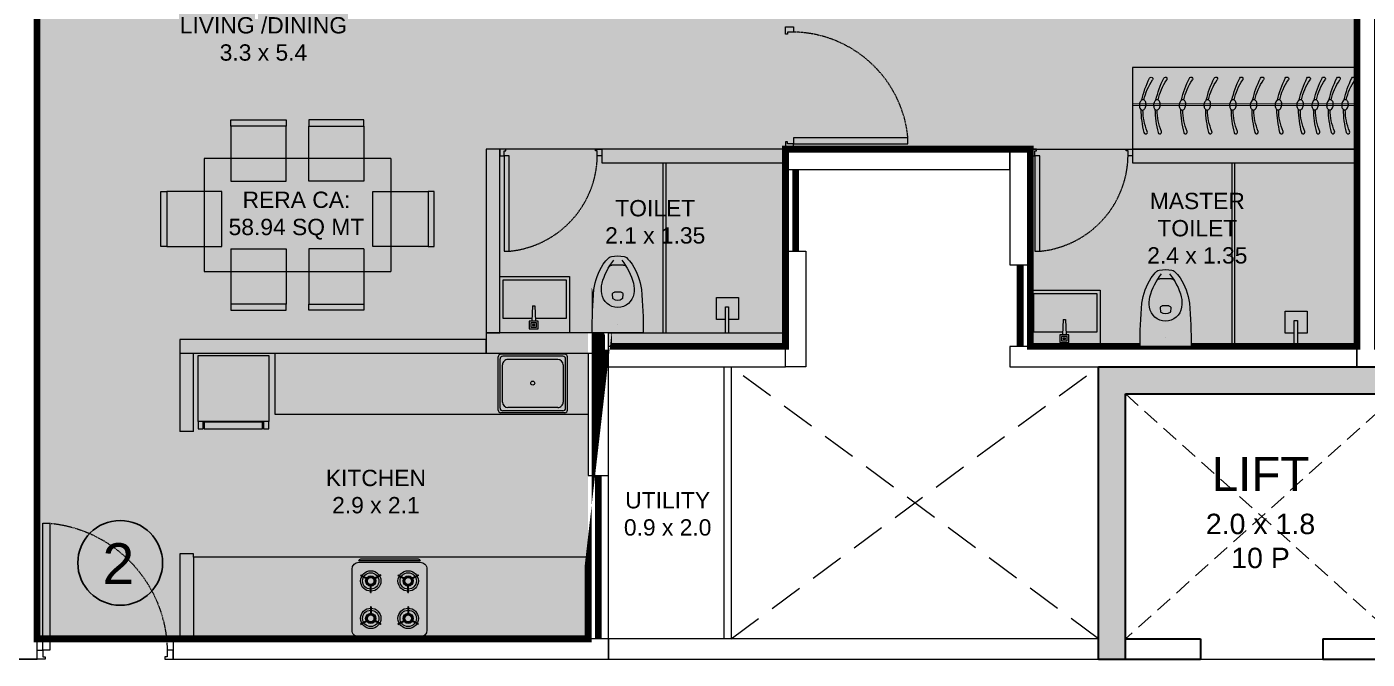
# Model space of a CAD drawing. Header units: inches. Extents: x 27644242 to 29005101, y -955243 to 216979.
# Drawn here: x 28716469 to 28726319, y -346802 to -342152 of the extents above; entities that cross this region are included whole.
import ezdxf

# ---------------------------------------------------------------- set-up
doc = ezdxf.new("R2010")
doc.units = ezdxf.units.IN
doc.header["$MEASUREMENT"] = 0
doc.set_wipeout_variables(frame=1)
for name, pattern in [('DASHED', [0.75, 0.5, -0.25]), ('DASHED2', [0.375, 0.25, -0.125]), ('HIDDEN', [0.375, 0.25, -0.125])]:
    doc.linetypes.add(name, pattern=pattern)
doc.layers.get('Defpoints').update_dxf_attribs({"color": 8})
for name, color, linetype, lineweight in [('AHC-A-COLUMN', 210, 'Continuous', 30), ('AHC-A-DUCT', 14, 'HIDDEN', 5), ('Columns', 1, 'Continuous', 25), ('DOOR', 4, 'Continuous', 0), ('ELEVATION', 40, 'Continuous', 13), ('FURN', 250, 'Continuous', 0), ('WALL', 7, 'Continuous', 20), ('WINDOW', 162, 'Continuous', 13)]:
    doc.layers.add(name, color=color, linetype=linetype, lineweight=lineweight)
doc.layers.add('BHK HATCH', color=8, linetype='Continuous', lineweight=5, transparency=0.85)
doc.layers.add('text', color=7, linetype='Continuous')
doc.styles.add('AMITS', font='arial.ttf')

# ---------------------------------------------------------------- blocks, each defined once
blk = doc.blocks.new('DOOR_750')
at = {"layer": 'DOOR'}
for points in [[(-70, 50), (-32.5, 50), (-32.5, 750), (-70, 750)], [(-750, 50), (-717.5, 50), (-717.5, 12.5), (-705, 12.5), (-705, 0), (-750, 0)], [(0, 50), (-32.5, 50), (-32.5, 12.5), (-45, 12.5), (-45, 0), (0, 0)]]:
    blk.add_lwpolyline(points, close=True, dxfattribs=at)
at = {"layer": 'DOOR', "linetype": 'DASHED', "ltscale": 10}
blk.add_arc((-2.421077079540668, 38.02074629857511), 715.1792562178572, 95.42209849767376, 179.0402507183887, dxfattribs=at)
blk = doc.blocks.new('KITCHEN')
at = {"layer": 'FURN'}
for p, q in [((-135610.396807738, 231798.9129835829, -6.80196420895e-05), (-135610.3967804788, 232190.0503932484, -6.80196420895e-05)), ((-135596.0179137137, 231813.2918504026, -6.80196420895e-05), (-135596.0179134736, 232175.6714994093, -6.80196420895e-05)), ((-135119.8276988504, 232209.4809657279, -6.80196420895e-05), (-135590.9658428584, 232209.4812943557, -6.80196420895e-05)), ((-135134.2065928738, 232195.1020989082, -6.80196420895e-05), (-135576.5869758541, 232195.1024005169, -6.80196420895e-05)), ((-135171.7082867654, 232170.7759577617, -6.80196420895e-05), (-135539.0853230409, 232170.7761889008, -6.80196420895e-05)), ((-135114.7756603756, 231813.2911255263, -6.80196420895e-05), (-135114.7756871345, 232175.6711612883, -6.80196420895e-05)), ((-135100.3967933704, 231798.9122316876, -6.80196420895e-05), (-135100.3967931102, 232190.0500281079, -6.80196420895e-05)), ((-135577.9473870879, 231857.0484814852, -6.80196420895e-05), (-135577.9471982807, 232131.914386686, -6.80196420895e-05)), ((-135132.8464845517, 232131.9140825215, -6.80196420895e-05), (-135132.8466733589, 231857.0481773207, -6.80196420895e-05)), ((-135119.8276991367, 231779.4812940964, -6.80196420895e-05), (-135590.9658431448, 231779.4809659872, -6.80196420895e-05)), ((-135134.2065931401, 231793.8601609361, -6.80196420895e-05), (-135576.5869761204, 231793.8598598058, -6.80196420895e-05)), ((-135171.7085485978, 231818.1863751068, -6.80196420895e-05), (-135539.0855848742, 231818.1866062462, -6.80196420895e-05))]:
    blk.add_line(p, q, dxfattribs=at)
blk.add_circle((-135356.2811818646, 231997.3440837172, -6.80196420895e-05), 14.57318952194355, dxfattribs=at)
for centre, radius, start, end in [((-135590.9658611147, 232190.050374992, -6.80196420895e-05), 19.43091936259141, 89.99994611887881, 179.9999461722396), ((-135576.5869941105, 232175.6714811533, -6.80196420895e-05), 19.43091936377012, 89.99994611887881, 179.9999461722396), ((-135539.0853595535, 232131.9143501736, -6.80196420895e-05), 38.86183872754022, 89.99994611887881, 179.9999461722396), ((-135171.708323278, 232131.914119034, -6.80196420895e-05), 38.86183872636153, 359.9999461722396, 89.99994611887881), ((-135134.2066064977, 232175.6711795446, -6.80196420895e-05), 19.4309193628743, 359.9999461722396, 89.99994611887881), ((-135119.8277124743, 232190.0500463643, -6.80196420895e-05), 19.4309193628743, 359.9999461722396, 89.99994611887881), ((-135590.965861374, 231798.9118853508, -6.80196420895e-05), 19.43091936259141, 180.000053747719, 270.0000538010799), ((-135576.5869943496, 231813.2918686302, -6.80196420895e-05), 19.43091936377012, 180.000053747719, 270.0000538010799), ((-135539.0855483616, 231857.0484449725, -6.80196420895e-05), 38.86183872664441, 179.9999461722396, 269.9999461188789), ((-135171.7085120852, 231857.0482138331, -6.80196420895e-05), 38.86183872636153, 269.9999461188789, 359.9999461722396), ((-135134.2066067369, 231813.2921697604, -6.80196420895e-05), 19.4309193628743, 270.0000538010799, 5.37477190742e-05), ((-135119.8277127335, 231798.91221346, -6.80196420895e-05), 19.4309193628743, 270.0000538010799, 5.37477190742e-05)]:
    blk.add_arc(centre, radius, start, end, dxfattribs=at)
blk = doc.blocks.new('FRDG')
at = {"layer": 'FURN', "color": 8, "lineweight": 0, "extrusion": (3.34319914e-08, -6.874311e-09, 0.9999999999999996), "elevation": 0.0002050832648149}
for points in [[(9345.997612685185, -728.4923106440953), (9346.508078055589, -728.4923104646708), (9346.508077863564, -727.9459958256563), (9345.997612493158, -727.9459960050802)], [(9346.508077863564, -727.9459958256563), (9346.565883324702, -727.9459958053379), (9346.565883338772, -727.9860241683583), (9346.508077877632, -727.9860241886763)], [(9346.513872441215, -727.9916598882814), (9346.565883340749, -727.9916598700003), (9346.565883499825, -728.4442234720767), (9346.513872600286, -728.444223490358)], [(9346.50807804152, -728.4522821016507), (9346.565883502657, -728.4522820813326), (9346.565883516723, -728.4923104443528), (9346.508078055589, -728.4923104646708)]]:
    blk.add_lwpolyline(points, close=True, dxfattribs=at)
blk = doc.blocks.new('hob')
at = {"layer": 'FURN', "extrusion": (2e-16, 7.342489320000001e-08, 0.9999999999999974)}
for p, q in [((-747640.0917034821, 890446.8354195151), (-747612.5579157397, 890399.1455002223)), ((-747635.7615764627, 890449.3354195151), (-747608.2277887221, 890401.6455002222)), ((-747280.1291814615, 890449.3354195151), (-747307.6629692019, 890401.6455002222)), ((-747275.799054442, 890446.8354195151), (-747303.3328421824, 890399.1455002223)), ((-747640.0917034821, 890302.1747929864), (-747612.5579157397, 890349.8647122794)), ((-747635.7615764627, 890299.6747929862), (-747608.2277887221, 890347.3647122792)), ((-747510.4817989618, 890377.0051062517), (-747565.5493744445, 890377.0051062517)), ((-747510.4817989618, 890372.0051062517), (-747565.5493744445, 890372.0051062517)), ((-747405.4089589603, 890377.0051062517), (-747350.3413834795, 890377.0051062517)), ((-747405.4089589603, 890372.0051062517), (-747350.3413834795, 890372.0051062517)), ((-747280.1291814615, 890299.6747929862), (-747307.6629692019, 890347.3647122792)), ((-747275.799054442, 890302.1747929864), (-747303.3328421824, 890349.8647122794)), ((-747640.0917034821, 890171.8354195151), (-747612.5579157397, 890124.1455002223)), ((-747635.7615764627, 890174.3354195151), (-747608.2277887221, 890126.6455002222)), ((-747280.1291814615, 890174.3354195151), (-747307.6629692019, 890126.6455002222)), ((-747275.799054442, 890171.8354195151), (-747303.3328421824, 890124.1455002223)), ((-747640.0917034821, 890027.1747929862), (-747612.5579157397, 890074.8647122794)), ((-747635.7615764627, 890024.6747929864), (-747608.2277887221, 890072.3647122794)), ((-747510.4817989618, 890102.0051062516), (-747565.5493744445, 890102.0051062516)), ((-747510.4817989618, 890097.0051062519), (-747565.5493744445, 890097.0051062519)), ((-747405.4089589603, 890102.0051062498), (-747350.3413834795, 890102.0051062498)), ((-747405.4089589603, 890097.0051062498), (-747350.3413834795, 890097.0051062498)), ((-747280.1291814615, 890024.6747929864), (-747307.6629692019, 890072.3647122794)), ((-747275.799054442, 890027.1747929862), (-747303.3328421824, 890074.8647122794))]:
    blk.add_line(p, q, dxfattribs=at)
at = {"layer": 'FURN', "extrusion": (2e-16, 7.342489320000001e-08, 0.9999999999999974), "elevation": 0.06695608915302599}
for points in [[(-747232.9450263028, 889962.0050052701), (-747682.9450263027, 889962.0050052701, -0.4142135623730929), (-747732.9450263027, 890012.0050052705), (-747732.9450263027, 890462.0050052705, -0.4142135623730951), (-747682.9450263007, 890512.0050052704), (-747232.9450263007, 890512.0050052704, -0.4142135623730971), (-747182.9450263027, 890462.0050052705), (-747182.9450263027, 890012.0050052705, -0.4142135623730951)], [(-747172.9450263007, 890462.0050052705, -0.4142135623730951), (-747157.945026301, 890447.0050052704), (-747157.9450263027, 890027.0050052701, -0.4142135623730951), (-747172.9450263028, 890012.0050052705), (-747172.9450263028, 890027.0050052701)]]:
    blk.add_lwpolyline(points, format="xyb", close=True, dxfattribs=at)
at = {"layer": 'FURN', "extrusion": (2e-16, 7.342489320000001e-08, 0.9999999999999974), "const_width": 20, "elevation": 0.06695608915302599}
for points in [[(-747625.4450263027, 890374.5050052705, 1), (-747565.445026301, 890374.5050052705, 1)], [(-747290.4457316212, 890374.5050052705, 1), (-747350.4457316212, 890374.505005272, 1)], [(-747625.4450263027, 890099.5050052704, -1), (-747565.4450263028, 890099.5050052704, -1)], [(-747290.4457316212, 890099.5050052704, 1), (-747350.4457316212, 890099.5050052704, 1)]]:
    blk.add_lwpolyline(points, format="xyb", close=True, dxfattribs=at)
at = {"layer": 'FURN', "extrusion": (2e-16, 7.342489320000001e-08, 0.9999999999999974)}
for centre, radius in [((-747595.445026301, 890374.5051062476, 0.0653756527670075), 75), ((-747320.4457316212, 890374.5051062497, 0.06537565276706461), 75), ((-747595.445026301, 890374.5051062476, 0.0653756527670075), 60.00000000000001), ((-747595.445026301, 890374.5051062476, 0.0653756527670075), 37.50000000000001), ((-747320.4457316212, 890374.5051062497, 0.06537565276706461), 60.00000000000001), ((-747320.4457316212, 890374.5051062497, 0.06537565276706461), 37.50000000000001), ((-747595.4450263028, 890099.5051062478, 0.0653554609213856), 75), ((-747595.4450263028, 890099.5051062478, 0.0653554609213856), 60.00000000000001), ((-747320.4457316212, 890099.5051062478, 0.0653554609214416), 75), ((-747320.4457316212, 890099.5051062478, 0.0653554609214416), 60.00000000000001), ((-747595.4450263028, 890099.5051062478, 0.0653554609213856), 37.50000000000001), ((-747320.4457316212, 890099.5051062478, 0.0653554609214416), 37.50000000000001)]:
    blk.add_circle(centre, radius, dxfattribs=at)
for centre, start, end in [((-747595.445026301, 890374.5051062476, 0.0653756527670075), 118.3145869005222, 121.6854130804511), ((-747320.4457316212, 890374.5051062497, 0.06537565276706461), 58.3145869195489, 61.68541298337863), ((-747320.445026301, 890374.5051062476, 0.0653756527670636), 58.3145869195489, 61.68541298337863), ((-747595.445026301, 890374.5051062476, 0.0653756527670075), 358.3145869530076, 1.685412940316937), ((-747320.4457316212, 890374.5051062497, 0.06537565276706461), 178.3145869530075, 181.6854129403169), ((-747595.445026301, 890374.5051062476, 0.0653756527670075), 238.3145869195489, 241.6854129833786), ((-747320.4457316212, 890374.5051062497, 0.06537565276706461), 298.3145869005222, 301.6854130804511), ((-747595.4450263028, 890099.5051062478, 0.0653554609213856), 118.3145869005222, 121.6854130804511), ((-747320.4457316212, 890099.5051062478, 0.0653554609214416), 58.3145869195489, 61.68541298337863), ((-747320.445026301, 890099.5051062478, 0.0653554609214416), 58.3145869195489, 61.68541298337863), ((-747595.4450263028, 890099.5051062478, 0.0653554609213856), 358.3145869530076, 1.685412940316937), ((-747320.4457316212, 890099.5051062478, 0.0653554609214416), 178.3145869530075, 181.6854129403169), ((-747595.4450263028, 890099.5051062478, 0.0653554609213856), 238.3145869195489, 241.6854129833786), ((-747320.4457316212, 890099.5051062478, 0.0653554609214416), 298.3145869005222, 301.6854130804511)]:
    blk.add_arc(centre, 85, start, end, dxfattribs=at)
blk = doc.blocks.new('DINING TBALE')
at = {"layer": 'FURN'}
for p, q in [((551.6394374225056, 1664.61049376172, 0.3026115498129918), (551.6394411908695, 1709.61049376172, 0.3026115498129918)), ((551.6394411908695, 1709.61049376172, 0.3026115498129918), (956.6394411908695, 1709.610459846212, 0.3026115498129918)), ((551.6394374225056, 1664.61049376172, 0.3026115498129918), (551.6394411908695, 1709.61049376172, 0.3026115498129918)), ((956.6394411908695, 1709.610459846212, 0.3026115498129918), (956.6394374225056, 1664.610459846212, 0.3026115498129918)), ((1528.277242697193, 1709.61049376172, 0.3026115498129918), (1123.277242697193, 1709.610459846212, 0.3026115498129918)), ((1123.277242697193, 1709.610459846212, 0.3026115498129918), (1123.277246465557, 1664.610459846212, 0.3026115498129918)), ((1528.277246465557, 1664.61049376172, 0.3026115498129918), (1528.277242697193, 1709.61049376172, 0.3026115498129918)), ((1528.277246465557, 1664.61049376172, 0.3026115498129918), (1528.277242697193, 1709.61049376172, 0.3026115498129918)), ((551.6394374225056, 1664.61049376172, 0.3026115498129918), (551.639403506997, 1259.61049376172, 0.3026115498129918)), ((956.6394374225056, 1664.610459846212, 0.3026115498129918), (551.6394374225056, 1664.61049376172, 0.3026115498129918)), ((956.6394374225056, 1664.610459846212, 0.3026115498129918), (551.6394374225056, 1664.61049376172, 0.3026115498129918)), ((956.639403506997, 1259.610459846212, 0.3026115498129918), (956.6394374225056, 1664.610459846212, 0.3026115498129918)), ((1123.277246465557, 1664.610459846212, 0.3026115498129918), (1528.277246465557, 1664.61049376172, 0.3026115498129918)), ((1123.277246465557, 1664.610459846212, 0.3026115498129918), (1528.277246465557, 1664.61049376172, 0.3026115498129918)), ((1123.277280381299, 1259.610459846212, 0.3026115498129918), (1123.277246465557, 1664.610459846212, 0.3026115498129918)), ((1528.277246465557, 1664.61049376172, 0.3026115498129918), (1528.277280381299, 1259.61049376172, 0.3026115498129918)), ((1726.246325909975, 1426.237583625829, 0.3026115498129918), (353.6703579780878, 1426.237698568497, 0.3026115498129918)), ((353.6703579783207, 1426.237583625829, 0.3026115498129918), (353.6704276530072, 594.220360763371, 0.3026115498129918)), ((1726.246325909975, 1426.237583625829, 0.3026115498129918), (1726.246256234939, 594.220245820703, 0.3026115498129918)), ((35.04572732385714, 779.3267953547183, 0.3026115498129918), (35.04576123959851, 1184.326795354718, 0.3026115498129918)), ((35.04576123959851, 1184.326795354718, 0.3026115498129918), (80.0457612395985, 1184.326791586354, 0.3026115498129918)), ((80.0457612395985, 1184.326791586354, 0.3026115498129918), (80.04572732385714, 779.3267915863544, 0.3026115498129918)), ((80.0457612395985, 1184.326791586354, 0.3026115498129918), (80.04572732385714, 779.3267915863544, 0.3026115498129918)), ((485.0457612395985, 1184.326757670846, 0.3026115498129918), (80.0457612395985, 1184.326791586354, 0.3026115498129918)), ((485.0457273238571, 779.3267576708458, 0.3026115498129918), (485.0457612395985, 1184.326757670846, 0.3026115498129918)), ((551.639403506997, 1259.61049376172, 0.3026115498129918), (956.639403506997, 1259.610459846212, 0.3026115498129918)), ((1528.277280381299, 1259.61049376172, 0.3026115498129918), (1123.277280381299, 1259.610459846212, 0.3026115498129918)), ((1594.870922648231, 1184.326757670846, 0.3026115498129918), (1999.870922648231, 1184.326791586354, 0.3026115498129918)), ((1594.870956563973, 779.3267576708458, 0.3026115498129918), (1594.870922648231, 1184.326757670846, 0.3026115498129918)), ((2044.870922648231, 1184.326795354718, 0.3026115498129918), (1999.870922648231, 1184.326791586354, 0.3026115498129918)), ((1999.870922648231, 1184.326791586354, 0.3026115498129918), (1999.870956563973, 779.3267915863544, 0.3026115498129918)), ((1999.870922648231, 1184.326791586354, 0.3026115498129918), (1999.870956563973, 779.3267915863544, 0.3026115498129918)), ((2044.870956563973, 779.3267953547183, 0.3026115498129918), (2044.870922648231, 1184.326795354718, 0.3026115498129918)), ((80.04572732385714, 779.3267915863544, 0.3026115498129918), (35.04572732385714, 779.3267953547183, 0.3026115498129918)), ((80.04572732385714, 779.3267915863544, 0.3026115498129918), (35.04572732385714, 779.3267953547183, 0.3026115498129918)), ((80.04572732385714, 779.3267915863544, 0.3026115498129918), (485.0457273238571, 779.3267576708458, 0.3026115498129918)), ((551.639403506997, 760.8472781460732, 0.3026115498129918), (551.6393695912557, 355.8472781460732, 0.3026115498129918)), ((551.639403506997, 760.8472442303319, 0.3026115498129918), (956.639403506997, 760.8472781460732, 0.3026115498129918)), ((956.639403506997, 760.8472781460732, 0.3026115498129918), (956.6394374225056, 355.8472781460732, 0.3026115498129918)), ((1123.277280381299, 760.8472781460732, 0.3026115498129918), (1123.277246465557, 355.8472781460732, 0.3026115498129918)), ((1528.277280381299, 760.8472442303319, 0.3026115498129918), (1123.277280381299, 760.8472781460732, 0.3026115498129918)), ((1528.277280381299, 760.8472781460732, 0.3026115498129918), (1528.277314296807, 355.8472781460732, 0.3026115498129918)), ((1999.870956563973, 779.3267915863544, 0.3026115498129918), (1594.870956563973, 779.3267576708458, 0.3026115498129918)), ((1999.870956563973, 779.3267915863544, 0.3026115498129918), (2044.870956563973, 779.3267953547183, 0.3026115498129918)), ((1999.870956563973, 779.3267915863544, 0.3026115498129918), (2044.870956563973, 779.3267953547183, 0.3026115498129918)), ((353.6704276530072, 594.220360763371, 0.3026115498129918), (1726.246256234939, 594.220245820703, 0.3026115498129918)), ((956.6393695912557, 355.8472888551187, 0.3026115498129918), (551.6393695912557, 355.8472549393773, 0.3026115498129918)), ((956.6393695912557, 355.8472888551187, 0.3026115498129918), (551.6393695912557, 355.8472549393773, 0.3026115498129918)), ((551.6393695912557, 355.8472549393773, 0.3026115498129918), (551.6393733596196, 310.8472549393773, 0.3026115498129918)), ((551.6393695912557, 355.8472549393773, 0.3026115498129918), (551.6393733596196, 310.8472549393773, 0.3026115498129918)), ((551.6393733596196, 310.8472549393773, 0.3026115498129918), (956.6393733596196, 310.8472888551187, 0.3026115498129918)), ((956.6393733596196, 310.8472888551187, 0.3026115498129918), (956.6393695912557, 355.8472888551187, 0.3026115498129918)), ((1123.277174865943, 310.8472888551187, 0.3026115498129918), (1123.277178634307, 355.8472888551187, 0.3026115498129918)), ((1528.277174865943, 310.8472549393773, 0.3026115498129918), (1123.277174865943, 310.8472888551187, 0.3026115498129918)), ((1123.277178634307, 355.8472888551187, 0.3026115498129918), (1528.277178634307, 355.8472549393773, 0.3026115498129918)), ((1123.277178634307, 355.8472888551187, 0.3026115498129918), (1528.277178634307, 355.8472549393773, 0.3026115498129918)), ((1528.277178634307, 355.8472549393773, 0.3026115498129918), (1528.277174865943, 310.8472549393773, 0.3026115498129918)), ((1528.277178634307, 355.8472549393773, 0.3026115498129918), (1528.277174865943, 310.8472549393773, 0.3026115498129918))]:
    blk.add_line(p, q, dxfattribs=at)
blk = doc.blocks.new('wardrobe')
at = {"layer": 'FURN', "extrusion": (9.3648474e-09, -6.4054214e-09, 1)}
for p, q in [((-179339.9319538271, 670701.1253851951, 0.001654056043776488), (-179339.6911575368, 671301.5740311678, 0.001657899915362488)), ((-179339.6911575368, 671301.5740311678, 0.001657899915362488), (-177689.691295729, 671300.8985882141, 0.001642443591949887)), ((-177689.9321141351, 670700.3947943129, 0.001654057376228178), (-179339.9319538271, 670701.1253851951, 0.001654056043776488))]:
    blk.add_line(p, q, dxfattribs=at)
at = {"layer": 'FURN'}
for p, q in [((-177689.9321141351, 670700.3947943129, 0.001654057376228178), (-177689.691295729, 671300.8985882141, 0.001642443591949887)), ((-177689.8242864239, 670969.2735344528, 0.0033225660894623), (-179338.9360700436, 670969.6928653923, 0.0033225660894623)), ((-177689.8194740967, 670981.2735340862, 0.0033225660894623), (-179338.8915724904, 670981.6928563288, 0.0033225660894623))]:
    blk.add_line(p, q, dxfattribs=at)
at = {"layer": 'FURN', "extrusion": (9.3648474e-09, -6.4054214e-09, 1)}
for points in [[(-179278.6527992443, 671008.697192798, -0.0579524), (-179255.4255184752, 671179.3133524555, -1.08017), (-179230.4970189745, 671170.8268614486, 0.102886), (-179262.4405416033, 671013.3370963088, 0.821198)], [(-179174.1528092542, 671008.6514438248, -0.0579524), (-179150.925528485, 671179.2676034822, -1.08017), (-179125.9970289843, 671170.7811124754, 0.102886), (-179157.9405516131, 671013.2913473354, 0.821198)], [(-178986.1528272715, 671008.5691394588, -0.0579524), (-178962.9255465024, 671179.1852991163, -1.08017), (-178937.9970470017, 671170.6988081096, 0.102886), (-178969.9405696305, 671013.2090429695, 0.821198)], [(-178803.9028447357, 671008.4893523796, -0.0579524), (-178780.6755639666, 671179.1055120371, -1.08017), (-178755.7470644658, 671170.6190210303, 0.102886), (-178787.6905870946, 671013.1292558903, 0.821198)], [(-178615.6528627772, 671008.4069385647, -0.0579524), (-178592.4255820081, 671179.0230982221, -1.08017), (-178567.4970825074, 671170.5366072154, 0.102886), (-178599.4406051363, 671013.0468420754, 0.821198)], [(-178463.4028773655, 671008.3402851622, -0.0579524), (-178440.1755965964, 671178.9564448196, -1.08017), (-178415.2470970957, 671170.4699538128, 0.102886), (-178447.1906197245, 671012.9801886728, 0.821198)], [(-178281.1528948296, 671008.2604980792, -0.0579524), (-178257.9256140605, 671178.8766577367, -1.08017), (-178232.9971145598, 671170.3901667299, 0.102886), (-178264.9406371886, 671012.9004015898, 0.821198)], [(-178121.7866026715, 671008.190729235, -0.0579524), (-178098.5593219024, 671178.8068888925, -1.08017), (-178073.6308224017, 671170.3203978856, 0.102886), (-178105.5743450305, 671012.8306327456, 0.821198)], [(-178011.2023081102, 671008.1423166214, -0.0579524), (-177987.9750273411, 671178.7584762789, -1.08017), (-177963.0465278404, 671170.2719852721, 0.102886), (-177994.9900504692, 671012.7822201321, 0.821198)], [(-177902.4196637843, 671008.0946927542, -0.0579524), (-177879.1923830152, 671178.7108524117, -1.08017), (-177854.2638835145, 671170.2243614048, 0.102886), (-177886.2074061433, 671012.734596265, 0.821198)], [(-177791.8353692193, 671008.0462801406, -0.0579524), (-177768.6080884502, 671178.6624397982, -1.08017), (-177743.6795889495, 671170.1759487913, 0.102886), (-177775.6231115783, 671012.6861836513, 0.821198)]]:
    blk.add_lwpolyline(points, format="xyb", dxfattribs=at)
for points in [[(-179268.3400056766, 671013.8274481322, -0.144333), (-179259.4216683369, 671012.1674988873, -0.107177), (-179250.0418392335, 671004.5162580581, -0.0778182), (-179243.7048838651, 670993.3889121476, -0.06501649999999999), (-179240.179683402, 670978.5018788192, -0.06501649999999999), (-179240.5955590895, 670963.2088134942, -0.0778182), (-179244.5306792353, 670951.0231801585, -0.107177), (-179252.153489063, 670941.6202311226, -0.144333), (-179260.5460488024, 670938.1768151704, -0.144333), (-179269.4644667157, 670939.836756114, -0.107177), (-179278.8442877618, 670947.4879977736, -0.0778182), (-179285.1812028433, 670958.6153478347, -0.06501649999999999), (-179288.7064516507, 670973.5023761822, -0.06501649999999999), (-179288.290527619, 670988.7954464878, -0.0778182), (-179284.35544776, 671000.9810756732, -0.107177), (-179276.7326459896, 671010.384023879, -0.144333)], [(-179163.8400156865, 671013.781699159, -0.144333), (-179154.9216783468, 671012.121749914, -0.107177), (-179145.5418492434, 671004.4705090848, -0.0778182), (-179139.204893875, 670993.3431631743, -0.06501649999999999), (-179135.6796934118, 670978.456129846, -0.06501649999999999), (-179136.0955690993, 670963.1630645209, -0.0778182), (-179140.0306892452, 670950.9774311851, -0.107177), (-179147.6534990729, 670941.5744821493, -0.144333), (-179156.0460588122, 670938.1310661972, -0.144333), (-179164.9644767256, 670939.7910071409, -0.107177), (-179174.3442977717, 670947.4422488002, -0.0778182), (-179180.6812128532, 670958.5695988614, -0.06501649999999999), (-179184.2064616605, 670973.4566272089, -0.06501649999999999), (-179183.7905376289, 670988.7496975148, -0.0778182), (-179179.8554577699, 671000.9353266999, -0.107177), (-179172.2326559995, 671010.3382749057, -0.144333)], [(-178975.8400337039, 671013.6993947931, -0.144333), (-178966.9216963642, 671012.0394455481, -0.107177), (-178957.5418672607, 671004.3882047187, -0.0778182), (-178951.2049118923, 670993.2608588083, -0.06501649999999999), (-178947.6797114292, 670978.3738254801, -0.06501649999999999), (-178948.0955871167, 670963.080760155, -0.0778182), (-178952.0307072625, 670950.8951268193, -0.107177), (-178959.6535170902, 670941.4921777834, -0.144333), (-178968.0460768296, 670938.0487618314, -0.144333), (-178976.9644947429, 670939.708702775, -0.107177), (-178986.344315789, 670947.3599444343, -0.0778182), (-178992.6812308706, 670958.4872944953, -0.06501649999999999), (-178996.2064796779, 670973.3743228429, -0.06501649999999999), (-178995.7905556462, 670988.6673931489, -0.0778182), (-178991.8554757872, 671000.8530223339, -0.107177), (-178984.2326740168, 671010.2559705396, -0.144333)], [(-178793.590051168, 671013.619607714, -0.144333), (-178784.6717138283, 671011.9596584688, -0.107177), (-178775.2918847249, 671004.3084176397, -0.0778182), (-178768.9549293565, 670993.1810717289, -0.06501649999999999), (-178765.4297288933, 670978.2940384008, -0.06501649999999999), (-178765.8456045808, 670963.0009730757, -0.0778182), (-178769.7807247267, 670950.81533974, -0.107177), (-178777.4035345544, 670941.4123907043, -0.144333), (-178785.7960942938, 670937.968974752, -0.144333), (-178794.7145122071, 670939.6289156957, -0.107177), (-178804.0943332532, 670947.280157355, -0.0778182), (-178810.4312483347, 670958.4075074163, -0.06501649999999999), (-178813.9564971421, 670973.2945357638, -0.06501649999999999), (-178813.5405731104, 670988.5876060695, -0.0778182), (-178809.6054932514, 671000.7732352547, -0.107177), (-178801.982691481, 671010.1761834605, -0.144333)], [(-178605.3400692096, 671013.5371938989, -0.144333), (-178596.4217318699, 671011.8772446539, -0.107177), (-178587.0419027665, 671004.2260038246, -0.0778182), (-178580.7049473981, 670993.0986579141, -0.06501649999999999), (-178577.1797469349, 670978.2116245858, -0.06501649999999999), (-178577.5956226224, 670962.9185592608, -0.0778182), (-178581.5307427682, 670950.732925925, -0.107177), (-178589.153552596, 670941.3299768892, -0.144333), (-178597.5461123354, 670937.886560937, -0.144333), (-178606.4645302486, 670939.5465018807, -0.107177), (-178615.8443512948, 670947.19774354, -0.0778182), (-178622.1812663763, 670958.3250936011, -0.06501649999999999), (-178625.7065151836, 670973.2121219488, -0.06501649999999999), (-178625.290591152, 670988.5051922547, -0.0778182), (-178621.355511293, 671000.6908214397, -0.107177), (-178613.7327095226, 671010.0937696457, -0.144333)], [(-178453.0900837978, 671013.4705404964, -0.144333), (-178444.1717464581, 671011.8105912514, -0.107177), (-178434.7919173547, 671004.1593504221, -0.0778182), (-178428.4549619863, 670993.0320045116, -0.06501649999999999), (-178424.9297615232, 670978.1449711833, -0.06501649999999999), (-178425.3456372107, 670962.8519058583, -0.0778182), (-178429.2807573565, 670950.6662725225, -0.107177), (-178436.9035671842, 670941.2633234865, -0.144333), (-178445.2961269236, 670937.8199075345, -0.144333), (-178454.2145448369, 670939.4798484783, -0.107177), (-178463.594365883, 670947.1310901375, -0.0778182), (-178469.9312809645, 670958.2584401987, -0.06501649999999999), (-178473.4565297719, 670973.1454685464, -0.06501649999999999), (-178473.0406057402, 670988.4385388519, -0.0778182), (-178469.1055258812, 671000.6241680372, -0.107177), (-178461.4827241108, 671010.0271162429, -0.144333)], [(-178270.840101262, 671013.3907534134, -0.144333), (-178261.9217639223, 671011.7308041684, -0.107177), (-178252.5419348189, 671004.079563339, -0.0778182), (-178246.2049794505, 670992.9522174286, -0.06501649999999999), (-178242.6797789873, 670978.0651841004, -0.06501649999999999), (-178243.0956546748, 670962.7721187754, -0.0778182), (-178247.0307748207, 670950.5864854396, -0.107177), (-178254.6535846484, 670941.1835364036, -0.144333), (-178263.0461443878, 670937.7401204515, -0.144333), (-178271.964562301, 670939.4000613954, -0.107177), (-178281.3443833472, 670947.0513030546, -0.0778182), (-178287.6812984287, 670958.1786531158, -0.06501649999999999), (-178291.206547236, 670973.0656814635, -0.06501649999999999), (-178290.7906232044, 670988.358751769, -0.0778182), (-178286.8555433454, 671000.5443809542, -0.107177), (-178279.232741575, 671009.9473291601, -0.144333)], [(-178111.4738091039, 671013.3209845693, -0.144333), (-178102.5554717642, 671011.6610353242, -0.107177), (-178093.1756426607, 671004.0097944951, -0.0778182), (-178086.8386872923, 670992.8824485844, -0.06501649999999999), (-178083.3134868292, 670977.9954152561, -0.06501649999999999), (-178083.7293625167, 670962.7023499311, -0.0778182), (-178087.6644826625, 670950.5167165954, -0.107177), (-178095.2872924902, 670941.1137675596, -0.144333), (-178103.6798522296, 670937.6703516074, -0.144333), (-178112.5982701429, 670939.3302925511, -0.107177), (-178121.978091189, 670946.9815342103, -0.0778182), (-178128.3150062706, 670958.1088842717, -0.06501649999999999), (-178131.8402550779, 670972.9959126192, -0.06501649999999999), (-178131.4243310462, 670988.2889829249, -0.0778182), (-178127.4892511872, 671000.47461211, -0.107177), (-178119.8664494169, 671009.8775603158, -0.144333)], [(-178000.8895145425, 671013.2725719557, -0.144333), (-177991.9711772029, 671011.6126227106, -0.107177), (-177982.5913480994, 671003.9613818814, -0.0778182), (-177976.2543927311, 670992.8340359707, -0.06501649999999999), (-177972.7291922679, 670977.9470026426, -0.06501649999999999), (-177973.1450679554, 670962.6539373175, -0.0778182), (-177977.0801881013, 670950.4683039817, -0.107177), (-177984.7029979289, 670941.0653549461, -0.144333), (-177993.0955576683, 670937.6219389938, -0.144333), (-178002.0139755816, 670939.2818799376, -0.107177), (-178011.3937966277, 670946.9331215969, -0.0778182), (-178017.7307117092, 670958.0604716581, -0.06501649999999999), (-178021.2559605166, 670972.9475000056, -0.06501649999999999), (-178020.840036485, 670988.2405703114, -0.0778182), (-178016.9049566259, 671000.4261994964, -0.107177), (-178009.2821548555, 671009.8291477023, -0.144333)], [(-177892.1068702167, 671013.2249480885, -0.144333), (-177883.188532877, 671011.5649988435, -0.107177), (-177873.8087037736, 671003.9137580142, -0.0778182), (-177867.4717484052, 670992.7864121038, -0.06501649999999999), (-177863.946547942, 670977.8993787754, -0.06501649999999999), (-177864.3624236295, 670962.6063134504, -0.0778182), (-177868.2975437754, 670950.4206801145, -0.107177), (-177875.9203536031, 670941.0177310788, -0.144333), (-177884.3129133425, 670937.5743151268, -0.144333), (-177893.2313312558, 670939.2342560703, -0.107177), (-177902.6111523019, 670946.8854977296, -0.0778182), (-177908.9480673834, 670958.012847791, -0.06501649999999999), (-177912.4733161907, 670972.8998761384, -0.06501649999999999), (-177912.0573921591, 670988.192946444, -0.0778182), (-177908.1223123001, 671000.3785756293, -0.107177), (-177900.4995105297, 671009.7815238353, -0.144333)], [(-177781.5225756517, 671013.176535475, -0.144333), (-177772.604238312, 671011.5165862299, -0.107177), (-177763.2244092085, 671003.8653454006, -0.0778182), (-177756.8874538401, 670992.7379994901, -0.06501649999999999), (-177753.362253377, 670977.8509661617, -0.06501649999999999), (-177753.7781290645, 670962.5579008369, -0.0778182), (-177757.7132492103, 670950.372267501, -0.107177), (-177765.3360590381, 670940.9693184652, -0.144333), (-177773.7286187774, 670937.5259025132, -0.144333), (-177782.6470366907, 670939.1858434568, -0.107177), (-177792.0268577369, 670946.8370851161, -0.0778182), (-177798.3637728184, 670957.9644351773, -0.06501649999999999), (-177801.8890216257, 670972.851463525, -0.06501649999999999), (-177801.4730975941, 670988.1445338305, -0.0778182), (-177797.538017735, 671000.3301630158, -0.107177), (-177789.9152159647, 671009.7331112216, -0.144333)]]:
    blk.add_lwpolyline(points, format="xyb", close=True, dxfattribs=at)
for centre, radius, start, end in [((-178545.148123222, 671107.2747919892, -0.005989446164228918), 745.3024005847423, 192.8833822229445, 206.150255043571), ((-178868.1610454724, 671018.4069481211, -0.005989446164228919), 394.605956053169, 191.4815504651745, 214.9786078866055), ((-178440.6481332318, 671107.229043016, -0.005989446164241577), 745.3024005847423, 192.8833822229445, 206.150255043571), ((-178763.6610554823, 671018.3611991479, -0.005989446164241577), 394.605956053169, 191.4815504651745, 214.9786078866055), ((-178252.6481512492, 671107.14673865, -0.005989446164132778), 745.3024005847423, 192.8833822229445, 206.150255043571), ((-178575.6610734996, 671018.2788947821, -0.005989446164132778), 394.605956053169, 191.4815504651745, 214.9786078866055), ((-178070.3981687134, 671107.0669515708, -0.005989446164330677), 745.3024005847423, 192.8833822229445, 206.150255043571), ((-178393.4110909638, 671018.1991077027, -0.005989446164330618), 394.605956053169, 191.4815504651745, 214.9786078866055), ((-177882.1481867549, 671106.9845377558, -0.005989446164218119), 745.3024005847423, 192.8833822229445, 206.150255043571), ((-178205.1611090054, 671018.1166938879, -0.005989446164218178), 394.605956053169, 191.4815504651745, 214.9786078866055), ((-177729.8982013432, 671106.9178843533, -0.005989446164192518), 745.3024005847423, 192.8833822229445, 206.150255043571), ((-178052.9111235936, 671018.0500404852, -0.005989446164192519), 394.605956053169, 191.4815504651745, 214.9786078866055), ((-177547.6482188073, 671106.8380972703, -0.005989446164168418), 745.3024005847423, 192.8833822229445, 206.150255043571), ((-177870.6611410578, 671017.9702534023, -0.005989446164168476), 394.605956053169, 191.4815504651745, 214.9786078866055), ((-177388.2819266492, 671106.768328426, -0.005989446164531378), 745.3024005847423, 192.8833822229445, 206.150255043571), ((-177711.2948488996, 671017.9004845581, -0.005989446164531319), 394.605956053169, 191.4815504651745, 214.9786078866055), ((-177277.6976320879, 671106.7199158127, -0.005989446164528477), 745.3024005847423, 192.8833822229445, 206.150255043571), ((-177600.7105543383, 671017.8520719445, -0.005989446164528478), 394.605956053169, 191.4815504651745, 214.9786078866055), ((-177168.914987762, 671106.6722919454, -0.005989446164336179), 745.3024005847423, 192.8833822229445, 206.150255043571), ((-177491.9279100124, 671017.8044480775, -0.005989446164336118), 394.605956053169, 191.4815504651745, 214.9786078866055), ((-177058.330693197, 671106.6238793319, -0.005989446164333219), 745.3024005847423, 192.8833822229445, 206.150255043571), ((-177381.3436154474, 671017.7560354639, -0.005989446164333276), 394.605956053169, 191.4815504651745, 214.9786078866055), ((-179202.3082393222, 670784.6203770322, -0.005989446164228979), 13.20589759893129, 206.1504610381712, 34.97883644990284), ((-179097.8082493321, 670784.5746280589, -0.005989446164241518), 13.20589759893129, 206.1504610381712, 34.97883644990284), ((-178909.8082673495, 670784.492323693, -0.005989446164132719), 13.20589759893129, 206.1504610381712, 34.97883644990284), ((-178727.5582848136, 670784.4125366136, -0.005989446164330678), 13.20589759893129, 206.1504610381712, 34.97883644990284), ((-178539.3083028552, 670784.3301227987, -0.005989446164218177), 13.20589759893129, 206.1504610381712, 34.97883644990284), ((-178387.0583174434, 670784.2634693962, -0.005989446164192578), 13.20589759893129, 206.1504610381712, 34.97883644990284), ((-178204.8083349076, 670784.1836823132, -0.005989446164168478), 13.20589759893129, 206.1504610381712, 34.97883644990284), ((-178045.4420427494, 670784.113913469, -0.005989446164531378), 13.20589759893129, 206.1504610381712, 34.97883644990284), ((-177934.8577481882, 670784.0655008554, -0.005989446164528418), 13.20589759893129, 206.1504610381712, 34.97883644990284), ((-177826.0751038623, 670784.0178769884, -0.005989446164336177), 13.20589759893129, 206.1504610381712, 34.97883644990284), ((-177715.4908092973, 670783.9694643748, -0.005989446164333219), 13.20589759893129, 206.1504610381712, 34.97883644990284)]:
    blk.add_arc(centre, radius, start, end, dxfattribs=at)
blk = doc.blocks.new('A$C3D5F2F58')
at = {"color": 0, "linetype": 'ByBlock'}
blk.add_wipeout([(187.50011628095314, 0.0007029809106882112), (-187.49988645238258, 0.002141109449553369), (-185.4461327599712, -124.79427701764467), (-182.64319708290714, -194.17809506666697), (-178.67937656536208, -263.2553945867189), (-175.94513293807603, -301.96418667944084), (-169.5233772166112, -348.5784110480934), (-150.65958313053636, -414.79895548603076), (-143.60576840086605, -432.7434513807498), (-131.4359386546992, -459.4194672303872), (-111.55101623162273, -495.3515091896269), (-106.00146373602581, -504.16207614979146), (-86.31187905213665, -529.656873245913), (-71.77004263157346, -545.0922721066611), (-63.7535681235704, -552.6522667291487), (-55.820945889355016, -558.0207123471199), (-40.62732903216272, -561.9569644665341), (-22.650784500767486, -564.0576937184092), (3.1191860226782637, -564.9819712372704), (29.623588182085655, -563.386044606136), (46.7036936595033, -560.9708889653714), (55.816613053843184, -558.0211040811308), (74.1694634542315, -542.702967029331), (100.9077609306371, -511.3725559020884), (135.40578869359751, -451.2000398289068), (158.3135983791637, -392.2332935974886), (171.18299652454425, -340.03528904007953), (178.86706809347294, -260.36256015572616), (185.06888550975071, -136.10103552398238), (187.40490855322727, -46.04541111191347)], dxfattribs=at)
for p, q in [((-187.5010972647469, 0.0007029809116829711), (187.5010972647469, -0.0007029809116829711)), ((-0.0001206899869430345, -62.50032787627106), (-0.0001206899869430345, -62.50032787627106)), ((-38.34417684682921, -282.4441069934812), (-35.83019779135429, -255.1767006467769)), ((35.8281326717879, -255.1771965825794), (38.34190726578163, -282.4443945058781)), ((-24.19961533470996, -297.9528777467137), (24.19722946341426, -297.9530591965788)), ((-42.54204804944675, -496.8174885845067), (42.53839828186392, -496.8178075689004))]:
    blk.add_line(p, q, dxfattribs=at)
at = {"color": 0, "linetype": 'ByBlock', "extrusion": (0, 0, -1)}
for centre, major_axis, ratio, start_param, end_param in [((3903.021715754829, 5.336121362867516), (4087.626111640523, 164.3945008557587), 0.9402469974905732, 3.100231840976132, 3.182953466203625), ((-3903.021442387271, 5.368060991073435), (-4087.624769956175, 164.4278580952963), 0.9402470159297139, 3.100231840975885, 3.182953466203453), ((-0.0009514335361018311, -305.0664631726902), (84.37101153350417, 84.3710115335042), 0.9999999999999825, 4.0733299556064, 6.922251383800011), ((86.94657025271954, -319.104996327497), (146.6450412105385, 146.6450412105385), 0.9999999999999918, 3.705861349966813, 4.079164587688122), ((-24.19956207924042, -283.7482577751036), (10.0441831062959, 10.0441831062959), 0.9999999999995852, 2.356198239399527, 4.018928911878863), ((-27.34333802255787, -255.9594638445444), (6.026525934484352, 6.026525934484353), 0.9999999999973382, 4.018939732921321, 4.852375116918253), ((-0.001057996767485747, -292.2711204833024), (-38.16791187460797, 38.16791187460796), 0.9999999999999851, 0.139987881863427, 1.430815943345945), ((24.19728271947315, -283.7484392249714), (-10.04417346387967, 10.04417346387967), 0.9999999999995556, 2.264264766379833, 3.926994566194867), ((27.34126703434958, -255.9596688687827), (6.026537183955396, 6.026537183955397), 0.9999999999970494, -0.1399786381201538, 0.6934719302451016), ((-86.94888745475691, -319.1043443575218), (-146.6450412105745, 146.6450412105745), 0.9999999999999966, 2.204028217905958, 2.577331455627266), ((275.8096101164956, -257.5165176812914), (321.4138594013794, 321.4138594013795), 0.9999999999999842, 3.353440802212683, 3.793890346916726), ((326.3046916335552, -245.8093728538863), (-323.4226960226756, 323.4226960226755), 0.9999999999998977, 4.816657477375592, 5.235079919721876), ((-326.3066865018882, -245.806926078347), (-323.4226960226392, 323.4226960226392), 0.9999999999998939, 2.618908689068238, 3.037332178612136), ((-275.8114654978235, -257.514449539239), (-321.413859401371, 321.4138594013709), 0.9999999999999198, 2.489302284144396, 2.92975182884846), ((-42.54196283946294, -474.0900966303486), (16.07069297006956, 16.07069297006956), 0.9999999999997307, 2.356198239399343, 3.38783600578178), ((42.53848349126565, -474.0904156141503), (16.0707090407633, 16.0707090407633), 0.9999999999999711, 1.324558553155231, 2.356198239399556), ((119.317531459139, -350.4991460226909), (192.8483156408264, 192.8483156408265), 0.9999999999996505, 3.092098341611679, 3.328461824491127), ((-40.86965387194141, -527.3831097477766), (24.10605552579581, 24.10605552579582), 0.9999999999997885, 2.52830116013461, 3.092098516144597), ((-0.001305734640482115, -292.2739921861062), (-192.8462850393787, 192.8462850393787), 0.9999999999999838, 3.754889937231234, 4.099098604700583), ((40.86554763679669, -527.3834161899506), (24.10603945512559, 24.1060394551256), 0.9999999999991802, 1.620297613588609, 2.184094812518512), ((-119.3203113403979, -350.4982513199195), (192.848315640911, 192.8483156409111), 0.9999999999995629, 1.383934654308197, 1.620297613588678)]:
    blk.add_ellipse(centre, major_axis=major_axis, ratio=ratio, start_param=start_param, end_param=end_param, dxfattribs=at)
blk = doc.blocks.new('A$C3E645E75')
at = {"extrusion": (0, 0, -1), "zscale": -0.9999999999999998, "rotation": 179.9999999999989}
blk.add_blockref('A$C3D5F2F58', (0.0001145812657341594, 0.001422045185563547), dxfattribs=at)
blk = doc.blocks.new('A$C3C731254-flat-1')
at = {"layer": 'FURN'}
for p, q in [((-77430.43748000963, -2819.970071324147), (-77430.67847345052, -2801.689654865302)), ((-77430.43748003093, -2801.689654865157), (-77317.8748892299, -2796.971816414385)), ((-77430.43748000963, -2819.970071324147), (-77317.87488921489, -2824.687909652857))]:
    blk.add_line(p, q, dxfattribs=at)
for points in [[(-77233.28092653771, -3060.590108068543), (-77647.68076634045, -3060.590108293196), (-77647.6807665959, -2547.467935639521), (-77233.28092680452, -2547.467935414868)], [(-77262.74279708727, -2843.048399874649), (-77262.74279714511, -2778.289552053029), (-77317.87488925141, -2778.289552060189), (-77317.87488920493, -2843.04839988178)], [(-77274.95999168088, -2830.831205317023), (-77274.95999170274, -2790.506746669416), (-77305.65769463503, -2790.506746663305), (-77305.65769462456, -2830.831205310911)], [(-77287.17718628586, -2818.614010713907), (-77287.17718628311, -2802.723941240285), (-77293.44050005279, -2802.723941243661), (-77293.44050003283, -2818.614010717312)]]:
    blk.add_lwpolyline(points, close=True, dxfattribs=at)
blk.add_lwpolyline([(-77338.50133330109, -2823.82339306979), (-77338.50133318597, -3036.155718951602), (-77623.24637716833, -3036.155719105969), (-77623.24637740865, -2571.902324800263), (-77338.50133343766, -2571.902324645896), (-77338.50133330381, -2797.836333065352)], dxfattribs=at)
blk = doc.blocks.new('A$C3A956F37-flat-1')
at = {"layer": 'FURN'}
blk.add_line((-168.3018512507224, 90.21167682122905), (-6.357986057992093e-05, 90.21167732175672), dxfattribs=at)
for points in [[(-97.08217719242748, 66.7323122372909), (-97.08217699390661, -2.887973096221685e-07), (-258.5135283042036, -7.690396159887314e-07), (-258.5135287844423, 161.4313505413011), (-97.08217747414528, 161.4313510215434), (-97.08217726227304, 90.21167703301762)], [(-6.351125193759799e-05, 67.13475424569333), (-191.3787742581335, 67.13475367650972), (-191.3787743267858, 90.21167675257311), (-168.3018512507224, 90.21167682122905)]]:
    blk.add_lwpolyline(points, dxfattribs=at)
blk = doc.blocks.new('A$C4D4B4B8A')
at = {"layer": 'Defpoints', "ltscale": 500}
blk.add_lwpolyline([(250.0175805352628, 150.0000000034197, 50, 50, 0), (4100.000483777374, 150.0000000044529, 50, 50, 0), (4100.000483773649, 2400.007080021052, 50, 50, 0), (4250.000480554998, 2399.992913547117, 50, 50, 0), (4250.000480554998, 2299.999996785074, 50, 50, 0), (5550.315692935139, 2299.98583031114, 50, 50, 0), (5550.098537929356, 3749.971660619267, 50, 50, 0), (7350.017574097961, 3749.999993566424, 50, 50, 0), (7350.017574097961, 2300.037213738309, 50, 50, 0), (9750.017574097961, 2300.037213738307, 50, 50, 0), (9749.999409079552, 7747.70853935901, 50, 50, 0), (6450.008495170623, 7747.803542885667, 50, 50, 0), (6450.026664163917, 7750.094988395635, 50, 50, 0), (3450.017577979714, 7749.99999059923, 50, 50, 0), (3450.017577264458, 7749.999993535035, 50, 50, 0), (50.00000023841858, 7749.999989942022, 50, 50, 0), (50.00000023841858, 149.9999967845215, 50, 50, 0), (1450.018064070493, 150.0000000037253, 50, 50, 0)], format="xyseb", dxfattribs=at)
at = {"layer": 'ELEVATION', "ltscale": 500}
blk.add_line((5100.004055913538, 149.9797812598117), (5099.996898751706, 2150.001610334526), dxfattribs=at)
blk.add_lwpolyline([(4250.000480554998, 2150.000000003725), (5150.000477332622, 2150.000000003725), (5150.000477332622, 149.9813915906125), (4250.000480554998, 149.9813915906125)], close=True, dxfattribs=at)
at = {"layer": 'FURN', "ltscale": 500}
for p, q in [((4199.999997019768, 3749.999993566424), (3449.999997019768, 3749.999993566424)), ((7349.99996765703, 3750.000660457459), (8099.99996765703, 3749.976508271953)), ((4650.141724508256, 3649.999996785074), (4650.141724508256, 2399.898709072222)), ((4670.141724508256, 3649.999996785074), (4670.141724508256, 2399.898709072222)), ((8829.99996765703, 3650.00066367611), (8829.99996765703, 2300.037880629345)), ((8849.99996765703, 3650.00066367611), (8849.99996765703, 2300.037880629345)), ((1800.000483773649, 1800.000000003653), (1800.000483773649, 2250.000000003653)), ((4100.000483773649, 1800.000000003653), (1800.000483773649, 1800.000000003653)), ((4100.000483773649, 750.0000000038854), (1200.000483773649, 750.0000000037398))]:
    blk.add_line(p, q, dxfattribs=at)
at = {"layer": 'WALL', "ltscale": 500}
for p, q in [((3350.000000238419, 2399.999996785074), (3350.000000238419, 2250.000000003725)), ((5550.21666849032, 2299.999996785074), (4250.000480554998, 2299.999996785074)), ((5550.21666849032, 2150.000000003725), (5550.21666849032, 2299.999996785074)), ((1100.0004869923, 2250.000000003725), (1100.0004869923, 1675.000000003725)), ((1200.000483773649, 1675.000000003725), (1200.000483773649, 2250.000000003725)), ((3350.000000238419, 2250.000000003725), (4250.000480554998, 2250.000000003725)), ((4100.000483773649, 2250.000000003725), (4100.000483773649, 1350.000000003565)), ((4250.000480554998, 2150.000000003725), (5550.21666849032, 2150.000000003725)), ((1200.000483773649, 1675.000000003725), (1100.0004869923, 1675.000000003725)), ((4100.000483773649, 1350.000000003565), (4250.000480554998, 1350.000000003565)), ((1100.0004869923, 775.0000000037253), (1100.0004869923, 150.0000000037398)), ((1200.000483773649, 775.0000000037253), (1100.0004869923, 775.0000000037253)), ((1200.000483773649, 750.0000000037398), (1200.000483773649, 775.0000000037253)), ((1200.000483773649, 750.0000000037398), (1200.000483773649, 150.0000000037398)), ((1100.0004869923, 150.0000000037398), (1200.000483773649, 150.0000000037398))]:
    blk.add_line(p, q, dxfattribs=at)
for points in [[(-100, 0), (50.00000023841858, 0), (50.00000023841858, 7899.999986726529), (-100, 7899.999986726529)], [(9899.999964438379, 7900.109220882077), (9749.99996765703, 7900.109220882077), (9749.99996765703, 2150.037880629357), (9899.999964438379, 2150.037880629357)], [(3350.000000238419, 2399.999996785074), (3449.999997019768, 2399.999996785074), (3449.999997019768, 3749.999993566424), (3350.000000238419, 3749.999993566424)], [(4199.999997019768, 3749.999993566424), (4199.999997019768, 3649.999996785074), (5549.972365885973, 3649.999996785074), (5549.972365885973, 3749.999993566424)], [(5549.972365885973, 3599.999996785074), (7199.99997087568, 3599.999996785074), (7199.99997087568, 3749.999993566424), (5549.972365885973, 3749.999993566424)], [(7349.99996765703, 3750.000660457459), (7199.99997087568, 3750.000660457459), (7199.99997087568, 2900.00066367611), (7349.99996765703, 2900.00066367611)], [(5700.21666527167, 2150.000000003725), (5550.21666849032, 2150.000000003725), (5550.21666849032, 2999.999996785074), (5700.21666527167, 2999.999996785074)], [(1100.0004869923, 2349.999996785074), (1100.0004869923, 2250.000000003725), (3350.000000238419, 2250.000000003725), (3350.000000238419, 2349.999996785074)], [(1050.00048340857, 0), (4250.000483777374, 1.737134880386293e-10), (4250.000483777374, 150.0000000038999), (1050.00048340857, 150.0000000037253)]]:
    blk.add_lwpolyline(points, close=True, dxfattribs=at)
blk.add_lwpolyline([(9749.99996765703, 3750.000660457457), (8099.99996765703, 3750.000660457459), (8099.99996765703, 3650.00066367611), (9749.99996765703, 3650.000663676108)], dxfattribs=at)
at = {"layer": 'WINDOW', "ltscale": 500, "const_width": 50}
for points in [[(5625.216666880995, 2999.999996785074), (5625.216666880995, 3599.999996785074)], [(7274.999969266355, 2900.00066367611), (7274.999969266355, 2300.037880629345)], [(4175.000482164323, 1350.000000003565), (4175.000482164323, 150.0000000038999)]]:
    blk.add_lwpolyline(points, dxfattribs=at)
at = {"rotation": 269.9999999999912}
for name, p in [('A$C3C731254-flat-1', (6510.590105075389, -74833.28092975309)), ('A$C3C731254-flat-1', (10410.59006224573, -74933.2430459088)), ('A$C3A956F37-flat-1', (5042.46851548925, 2399.898645492372)), ('A$C3A956F37-flat-1', (9222.32675864175, 2300.037817049495))]:
    blk.add_blockref(name, p, dxfattribs=at)
at = {"layer": 'DOOR', "xscale": 1.200000000020023, "yscale": 1.200000000020023, "zscale": 1.200000000020023, "rotation": 270}
blk.add_blockref('DOOR_750', (5549.972365885973, 3749.895174933365), dxfattribs=at)
at = {"layer": 'DOOR', "rotation": 180}
blk.add_blockref('DOOR_750', (7349.99996765703, 3750.000660457459), dxfattribs=at)
at = {"layer": 'DOOR', "xscale": -1.333333977559269, "yscale": 1.333333977559269, "zscale": 1.333333977559269}
blk.add_blockref('DOOR_750', (50.00000023841858, 0), dxfattribs=at)
at = {"layer": 'FURN', "xscale": -1, "rotation": 180}
blk.add_blockref('wardrobe', (187439.6857190914, 675051.5505372005, -0.001657347184454745), dxfattribs=at)
at = {"layer": 'FURN', "ltscale": 1000}
blk.add_blockref('DINING TBALE', (923.7537440024316, 2255.779750964371, -0.3026115498129918), dxfattribs=at)
at = {"layer": 'FURN', "extrusion": (6.405421399998642e-09, 9.364847400000934e-09, 1), "xscale": -950.0000000000178, "yscale": 950.0000000000115, "zscale": 950.0000000000107, "rotation": 89.97491652646744}
blk.add_blockref('FRDG', (-686427.2816921443, 8881232.6024758, 0.1067853320798501), dxfattribs=at)
at = {"layer": 'FURN'}
for name, p, rotation in [('KITCHEN', (139049.0018705837, -229967.4809840004, 6.801964208949518e-05), 359.9999999999918), ('hob', (892876.9912681319, 747895.6274379063, -4.002643890999025e-06), 90.0000000000086)]:
    blk.add_blockref(name, p, dxfattribs=dict(at, rotation=rotation))
at = {"layer": 'text', "ltscale": 100, "char_height": 120, "width": 1715.234679162502, "style": 'AMITS'}
for s, insert, attachment_point in [('\\pxqc;LIVING /DINING\\P3.3 x 5.4', (856.2980926297605, 4399.238025365732), 7), ('\\pxqc;RERA CA: \\P58.94 SQ MT', (2814.000328231603, 3085.097042042064), 9), ('\\pxqc;TOILET\\P2.1 x 1.35', (3735.313329257071, 3054.47521395846), 7), ('\\pxqc;KITCHEN\\P2.9 x 2.1', (1682.733127944171, 1070.980038137757), 7), ('\\pxqc;UTILITY\\P0.9 x 2.0', (3826.718792676926, 1229.001353456581), 1)]:
    blk.add_mtext(s, dxfattribs=dict(at, insert=insert, attachment_point=attachment_point))
at = {"layer": 'FURN', "extrusion": (0, 0, -1), "zscale": -1, "rotation": 359.9997802697439}
for p in [(-4317.500017017126, 2399.999996785074), (-8343.499974187464, 2300.037880629345)]:
    blk.add_blockref('A$C3E645E75', p, dxfattribs=at)
at = {"layer": 'BHK HATCH', "ltscale": 500, "true_color": 0xff00ff}
h = blk.add_hatch(color=6, dxfattribs=at)
h.dxf.hatch_style = 1
edge = h.paths.add_edge_path()
edge.add_line((250.0175805352628, 150.0000000034197), (4100.000483777374, 150.0000000044529))
edge.add_line((4100.000483777374, 150.0000000044529), (4100.000483773649, 2400.007080021052))
edge.add_line((4100.000483773649, 2400.007080021052), (4250.000480554998, 2399.992913547117))
edge.add_line((4250.000480554998, 2399.992913547117), (4250.000480554998, 2299.999996785074))
edge.add_line((4250.000480554998, 2299.999996785074), (5550.315692935139, 2299.98583031114))
edge.add_line((5550.315692935139, 2299.98583031114), (5550.098537929356, 3749.971660619267))
edge.add_line((5550.098537929356, 3749.971660619267), (7350.017574097961, 3749.999993566424))
edge.add_line((7350.017574097961, 3749.999993566424), (7350.017574097961, 2300.037213738309))
edge.add_line((7350.017574097961, 2300.037213738309), (9750.017574097961, 2300.037213738307))
edge.add_line((9750.017574097961, 2300.037213738307), (9749.999409079552, 7747.708539359012))
edge.add_line((9749.999409079552, 7747.70853935901), (6450.008495170623, 7747.803542885667))
edge.add_line((6450.008495170623, 7747.803542885667), (6450.026664163917, 7750.094988395635))
edge.add_line((6450.026664163917, 7750.094988395635), (3450.017577979714, 7749.99999059923))
edge.add_line((3450.017577979714, 7749.99999059923), (3450.017577264458, 7749.999993535035))
edge.add_line((3450.017577264458, 7749.999993535035), (50.00000023841858, 7749.999989942022))
edge.add_line((50.00000023841858, 7749.999989942022), (50.00000023841858, 149.9999967845224))
edge.add_line((50.00000023841858, 149.9999967845215), (1450.018064070493, 150.0000000037253))
at = {"layer": 'ELEVATION', "ltscale": 500}
blk.add_line((4250.000480554998, 2399.99999678442), (5550.21666849032, 2399.99999678442), dxfattribs=at)
at = {"layer": 'WALL', "ltscale": 500}
for p, q in [((4250.000480554998, 2399.999996785074), (3350.000000238419, 2399.999996785074)), ((4250.000480554998, 1350.000000003565), (4250.000480554998, 2399.999996785074))]:
    blk.add_line(p, q, dxfattribs=at)
blk.add_lwpolyline([(7200.063756939024, 2300.037880629345), (7200.063756939024, 2150.037883847996), (9749.99996765703, 2150.037883847994), (9749.99996765703, 2300.037880629343)], close=True, dxfattribs=at)
at = {"layer": 'DOOR', "rotation": 180}
blk.add_blockref('DOOR_750', (3449.999997019768, 3749.999993566424), dxfattribs=at)
at = {"layer": 'text', "ltscale": 100, "insert": (7719.094104774296, 2907.530127794409), "char_height": 120, "width": 1715.234679162502, "attachment_point": 7, "style": 'AMITS'}
blk.add_mtext('\\pxqc;MASTER\\PTOILET\\P2.4 x 1.35', dxfattribs=at)
blk = doc.blocks.new('FFFF')
at = {"layer": 'Columns', "ltscale": 500, "transparency": 33554610}
h = blk.add_hatch(color=256, dxfattribs=at)
h.dxf.hatch_style = 1
h.paths.add_polyline_path([(27448525.24615743, -46437.56585687399), (27450525.24615743, -46437.56585687399), (27450525.24615743, -48237.56585687399), (27450525.24615743, -48387.56585687399), (27450725.24615743, -48387.56585687399), (27450725.24615743, -46237.56585687399), (27446125.24615743, -46237.56585687399), (27446125.24615743, -48387.56585687399), (27446325.24615743, -48387.56585687399), (27446325.24615743, -48237.56585687399), (27446325.24615743, -46437.56585687399), (27448325.24615743, -46437.56585687399), (27448325.24615743, -48237.56585687399), (27448325.24615743, -48387.56585687399), (27448525.24615743, -48387.56585687399), (27448525.24615743, -48237.56585687399), (27448519.53533646, -48237.56585687399), (27448525.24615743, -48232.44075227244)])
at = {"color": 8, "ltscale": 500}
for p, q in [((27446325.24615743, -46437.56585687399), (27448325.24615743, -48237.56585687399)), ((27448325.24615743, -46437.56585687399), (27446325.24615743, -48237.56585687399)), ((27448519.53533646, -48237.56585687399), (27450525.24615743, -46437.56585687399)), ((27448525.24615743, -46437.56585687399), (27450525.24615743, -48237.56585687399))]:
    blk.add_line(p, q, dxfattribs=at)
at = {"layer": 'AHC-A-COLUMN', "ltscale": 500}
for p, q in [((27446125.24615743, -48387.56585687399), (27446125.24615743, -46237.56585687399)), ((27446125.24615743, -46237.56585687399), (27450725.24615743, -46237.56585687399)), ((27450725.24615743, -48387.56585687399), (27450725.24615743, -46237.56585687399)), ((27446325.24615743, -46437.56585687399), (27448325.24615743, -46437.56585687399)), ((27446325.24615743, -48387.56585687399), (27446325.24615743, -46437.56585687399)), ((27448325.24615743, -48387.56585687399), (27448325.24615743, -46437.56585687399)), ((27450525.24615743, -46437.56585687399), (27448525.24615743, -46437.56585687399)), ((27448525.24615743, -48387.56585687399), (27448525.24615743, -46437.56585687399)), ((27450525.24615743, -48387.56585687399), (27450525.24615743, -46437.56585687399)), ((27446325.24615743, -48237.56585687399), (27446875.24615743, -48237.56585687399)), ((27446875.24615743, -48237.56585687399), (27446875.24615743, -48387.56585687399)), ((27447775.24615743, -48237.56585687399), (27447775.24615743, -48387.56585687399)), ((27447775.24615743, -48237.56585687399), (27448325.24615743, -48237.56585687399)), ((27448519.53533646, -48237.56585687399), (27449025.24615743, -48237.56585687399)), ((27449025.24615743, -48237.56585687399), (27449025.24615743, -48387.56585687399)), ((27449925.24615743, -48237.56585687399), (27449925.24615743, -48387.56585687399)), ((27449925.24615743, -48237.56585687399), (27450525.24615743, -48237.56585687399)), ((27446125.24615743, -48387.56585687399), (27446875.24615743, -48387.56585687399)), ((27447775.24615743, -48387.56585687399), (27449025.24615743, -48387.56585687399)), ((27449925.24615743, -48387.56585687399), (27450725.24615743, -48387.56585687399))]:
    blk.add_line(p, q, dxfattribs=at)
at = {"layer": 'FURN', "ltscale": 500}
blk.add_line((27446875.24615743, -48387.56585687399), (27449925.24615743, -48387.56585687399), dxfattribs=at)
at = {"layer": 'text', "ltscale": 100, "char_height": 300, "width": 1823.982881505042, "attachment_point": 1, "style": 'AMITS'}
for insert in [(27446404.42097889, -46901.19155707996), (27448631.11521077, -46901.19155707996)]:
    blk.add_mtext('\\pxqc;{\\H0.833333x;LIFT\\P\\H0.6x;2.0 x 1.8\\P10 P}', dxfattribs=dict(at, insert=insert))
blk = doc.blocks.new('new bldg 3 bhk')
at = {"layer": 'WALL'}
blk.add_line((-3050.341172941029, -721.219973589541, -0.001605646206443128), (-3050.341172941029, 7178.780012663541, -0.001605646206443128), dxfattribs=at)
at = {"layer": 'WALL', "ltscale": 500}
blk.add_line((-3050.341172941029, -721.219973589541, -0.001605646206443128), (-2900.34118501097, -721.219921841126, -0.001605646206443128), dxfattribs=at)

msp = doc.modelspace()

# ---------------------------------------------------------------- linework, layer by layer
at = {"layer": 'text', "color": 1, "ltscale": 500}
msp.add_circle((28717155.04401028, -346093.4122736948), 311.4190134853125, dxfattribs=at)
at = {"layer": 'WALL', "ltscale": 500}
msp.add_lwpolyline([(28720743.88541524, -346801.7066608003), (28724343.82110662, -346801.6799098067), (28724343.82110662, -346651.6799065844), (28720743.88541524, -346651.706657578)], close=True, dxfattribs=at)

# ---------------------------------------------------------------- block references
at = {"color": 2, "ltscale": 500, "xscale": -1}
msp.add_blockref('A$C4D4B4B8A', (28736143.88486356, -346801.7066878085), dxfattribs=at)
at = {"layer": 'WALL', "color": 1, "ltscale": 500, "xscale": -1}
msp.add_blockref('new bldg 3 bhk', (28713493.54375876, -346080.4866856016, 0.001605646206443128), dxfattribs=at)

# ---------------------------------------------------------------- texts
at = {"layer": 'text', "color": 1, "ltscale": 100, "insert": (28716769.1118587, -345948.9728523918), "char_height": 300, "width": 744.9060423374176, "attachment_point": 1, "style": 'AMITS'}
msp.add_mtext('\\pxqc;2', dxfattribs=at)

# ---------------------------------------------------------------- next in the draw order: block references
at = {"layer": 'AHC-A-DUCT', "ltscale": 500}
msp.add_blockref('FFFF', (1278218.574949183, -298414.1036141078), dxfattribs=at)

# ---------------------------------------------------------------- next in the draw order: block references
at = {"color": 2, "ltscale": 500}
msp.add_blockref('A$C4D4B4B8A', (28716493.88493146, -346801.7066591912), dxfattribs=at)

# ---------------------------------------------------------------- next in the draw order: linework, layer by layer
at = {"layer": 'AHC-A-DUCT', "linetype": 'DASHED2', "ltscale": 1000}
for p, q in [((28721643.88540879, -346651.7252676006), (28724343.82110662, -344651.6694709818)), ((28724343.82110662, -346651.679983997), (28721643.88540879, -344651.7066591875))]:
    msp.add_line(p, q, dxfattribs=at)

doc.saveas('drawing.dxf')
